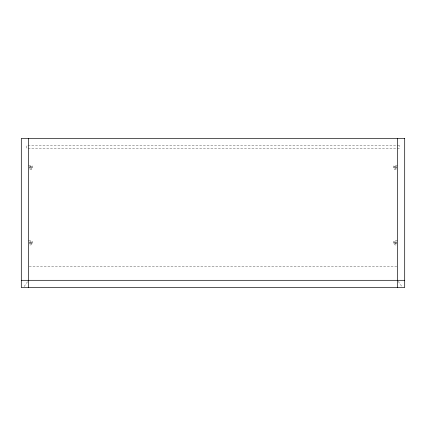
<?xml version="1.0" encoding="UTF-8"?>
<svg xmlns="http://www.w3.org/2000/svg" width="426" height="426" viewBox="0 0 426 426"><rect width="100%" height="100%" fill="white"/><g stroke="black" fill="none" stroke-linecap="round" stroke-linejoin="round"><path stroke-width="0.32" stroke-dasharray="2.13 1.6" d="M24.16 286.517L27.812 281.341M28.542 165.288L30.938 165.288A2.151 2.151 0 0 1 30.938 169.548L28.542 169.548M397.458 165.288L395.062 165.288A2.151 2.151 0 0 0 395.062 169.548L397.458 169.548M28.542 240.69L30.938 240.69A2.151 2.151 0 0 1 30.938 244.95L28.542 244.95M397.458 240.69L395.062 240.69A2.151 2.151 0 0 0 395.062 244.95L397.458 244.95M29.208 266.25L396.792 266.25M398.188 281.341L401.84 286.517M396.659 166.369L396.659 168.467M396.659 241.771L396.659 243.869M395.195 166.369L395.195 168.467M395.195 241.771L395.195 243.869M394.929 166.369L394.929 168.467M394.929 241.771L394.929 243.869M31.071 166.369L31.071 168.467M31.071 241.771L31.071 243.869M30.805 166.369L30.805 168.467M30.805 241.771L30.805 243.869M29.341 166.369L29.341 168.467M29.341 241.771L29.341 243.869M30.938 166.353L30.661 166.39A1.065 1.065 0 0 0 30.661 168.446L31.215 168.446A1.065 1.065 0 0 0 31.215 166.39L30.938 166.353M395.062 166.353L394.785 166.39A1.065 1.065 0 0 0 394.785 168.446L395.339 168.446A1.065 1.065 0 0 0 395.339 166.39L395.062 166.353M30.938 241.755L30.661 241.792A1.065 1.065 0 0 0 30.661 243.848L31.215 243.848A1.065 1.065 0 0 0 31.215 241.792L30.938 241.755M395.062 241.755L394.785 241.792A1.065 1.065 0 0 0 394.785 243.848L395.339 243.848A1.065 1.065 0 0 0 395.339 241.792L395.062 241.755M399.375 145.692L26.625 145.692L26.625 148.248L399.375 148.248L399.375 145.692"/><path stroke-width="0.64" d="M21.3 280.308L404.7 280.308M397.458 138.45L397.458 287.55M28.542 138.45L28.542 287.55M404.7 138.45L21.3 138.45L21.3 287.55L404.7 287.55L404.7 138.45"/></g></svg>
